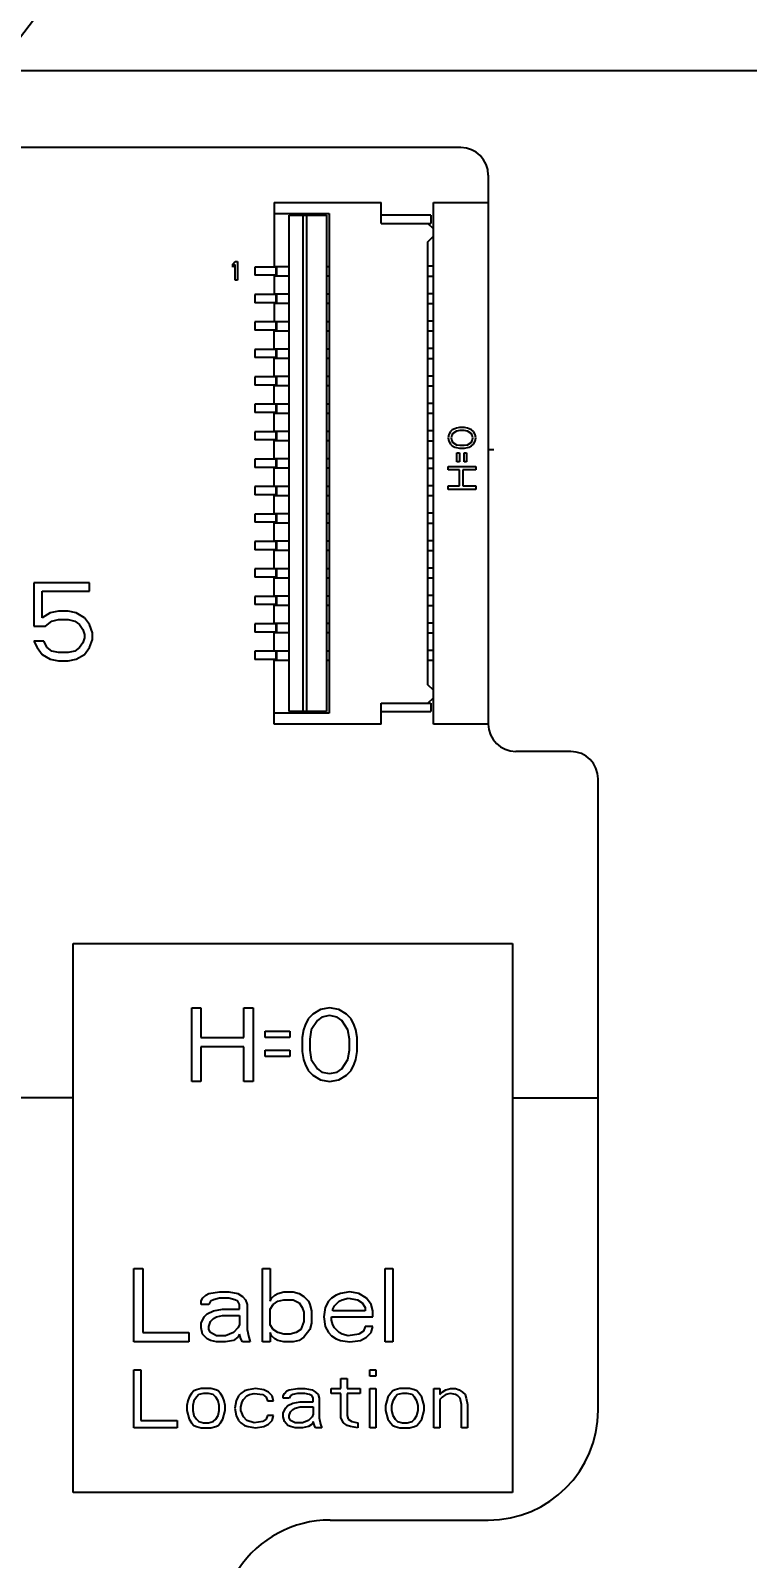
# Model space of a CAD drawing. Header units: millimetres. Extents: x 0 to 594, y 0 to 420.
# Drawn here: x 123.45 to 136.5, y 198.01 to 225.84 of the extents above; entities that cross this region are included whole.
import ezdxf

# ---------------------------------------------------------------- set-up
doc = ezdxf.new("R2010")
doc.units = ezdxf.units.MM
doc.header["$LTSCALE"] = 32.67
doc.layers.get('0').update_dxf_attribs({"linetype": 'CONTINUOUS'})
doc.layers.add('ASSEM_MEM', color=7, linetype='CONTINUOUS')
doc.styles.get("Standard").update_dxf_attribs({"font": 'txt', "width": 0.8})
doc.styles.add('TEXTSTYLE_3', font='symbol_asme.ttf')
doc.dimstyles.new('DIMSTYLE_1', dxfattribs={"dimtxt": 2.5, "dimasz": 3, "dimexe": 1.5, "dimexo": 1.2, "dimtad": 1, "dimdsep": 46, "dimtxsty": 'STANDARD', "dimblk": '_FILLED', "dimblk1": '_FILLED', "dimblk2": '_FILLED', "dimcen": 0.09, "dimazin": 2, "dimtp": 0.01, "dimtm": 0.01, "dimtfac": 1, "dimtofl": 0, "dimtmove": 0, "dimatfit": 3, "dimldrblk": '_FILLED', "dimfxl": 1, "dimtolj": 1, "dimarcsym": 0})
doc.dimstyles.new('DIMSTYLE_2', dxfattribs={"dimtxt": 2.5, "dimasz": 3, "dimexe": 1.5, "dimexo": 1.2, "dimtad": 1, "dimdsep": 46, "dimtxsty": 'STANDARD', "dimblk": '_FILLED', "dimblk1": '_FILLED', "dimblk2": '_FILLED', "dimcen": 0.09, "dimazin": 2, "dimtp": 0.01, "dimtm": 0.01, "dimtfac": 1, "dimtmove": 0, "dimatfit": 2, "dimldrblk": '_FILLED', "dimfxl": 1, "dimtolj": 1, "dimarcsym": 0})

# ---------------------------------------------------------------- blocks, each defined once
blk = doc.blocks.new('_FILLED')
at = {"color": 0, "linetype": 'BYBLOCK'}
blk.add_solid([(0, 0), (-1, 0.1667), (-1, -0.1667)], dxfattribs=at)
blk = doc.blocks.new('*D3')
at = {"color": 7, "linetype": 'CONTINUOUS'}
for p, q in [((119.285, 220.509), (130.178, 234.803)), ((120.043, 221.503), (119.285, 220.509)), ((120.043, 221.503), (120.043, 221.503)), ((119.285, 220.509), (115.497, 215.538)), ((118.528, 219.515), (119.285, 220.509)), ((118.528, 219.515), (118.528, 219.515))]:
    blk.add_line(p, q, dxfattribs=at)
at = {"color": 7, "linetype": 'CONTINUOUS', "xscale": 3, "yscale": 3, "zscale": 3}
for p, rotation in [((120.043, 221.503), 232.6881595984), ((118.528, 219.515), 52.6898213352)]:
    blk.add_blockref('_FILLED', p, dxfattribs=dict(at, rotation=rotation))
at = {"color": 7, "linetype": 'CONTINUOUS', "insert": (122.269, 229.579), "char_height": 2.5, "width": 13.42308, "attachment_point": 1, "rotation": 52.6897, "line_spacing_factor": 0.9, "style": 'TEXTSTYLE_3'}
blk.add_mtext('{\\ftxt;\\W0.0001;\\H0.0001;\\~}{\\ftxt;\\W1.1794871795;\\H2.5; }{\\ftxt;\\W0.0001;\\H0.0001;\\~}\\ftxt;{\\W0.8;2.5}', dxfattribs=at)
blk = doc.blocks.new('*D5')
at = {"color": 7, "linetype": 'CONTINUOUS'}
for p, q in [((255.285, 223.809), (255.285, 182.196)), ((120.285, 192.909), (120.285, 182.196)), ((120.285, 183.696), (187.785, 183.696)), ((255.285, 183.696), (187.785, 183.696))]:
    blk.add_line(p, q, dxfattribs=at)
at = {"color": 7, "linetype": 'CONTINUOUS', "xscale": 3, "yscale": 3, "zscale": 3, "rotation": 180}
blk.add_blockref('_FILLED', (120.285, 183.696), dxfattribs=at)
at = {"color": 7, "linetype": 'CONTINUOUS', "xscale": 3, "yscale": 3, "zscale": 3}
blk.add_blockref('_FILLED', (255.285, 183.696), dxfattribs=at)
at = {"color": 7, "linetype": 'CONTINUOUS', "insert": (186.968, 186.821), "char_height": 2.5, "width": 6, "attachment_point": 2, "line_spacing_factor": 0.9}
blk.add_mtext('135', dxfattribs=at)
blk = doc.blocks.new('*D6')
at = {"color": 7, "linetype": 'CONTINUOUS'}
for p, q in [((255.285, 223.809), (255.285, 175.774)), ((119.285, 219.309), (119.285, 175.774)), ((119.285, 177.274), (187.285, 177.274)), ((255.285, 177.274), (187.285, 177.274))]:
    blk.add_line(p, q, dxfattribs=at)
at = {"color": 7, "linetype": 'CONTINUOUS', "xscale": 3, "yscale": 3, "zscale": 3, "rotation": 180}
blk.add_blockref('_FILLED', (119.285, 177.274), dxfattribs=at)
at = {"color": 7, "linetype": 'CONTINUOUS', "xscale": 3, "yscale": 3, "zscale": 3}
blk.add_blockref('_FILLED', (255.285, 177.274), dxfattribs=at)
at = {"color": 7, "linetype": 'CONTINUOUS', "insert": (187.301, 180.399), "char_height": 2.5, "width": 6, "attachment_point": 2, "line_spacing_factor": 0.9}
blk.add_mtext('136', dxfattribs=at)
blk = doc.blocks.new('*D7')
at = {"color": 7, "linetype": 'CONTINUOUS'}
for p, q in [((114.285, 215.159), (114.285, 182.173)), ((120.285, 192.909), (120.285, 182.173)), ((114.285, 183.673), (109.285, 183.673)), ((109.285, 183.673), (117.285, 183.673)), ((125.285, 183.673), (117.285, 183.673)), ((120.285, 183.673), (125.285, 183.673))]:
    blk.add_line(p, q, dxfattribs=at)
at = {"color": 7, "linetype": 'CONTINUOUS', "xscale": 3, "yscale": 3, "zscale": 3}
blk.add_blockref('_FILLED', (114.285, 183.673), dxfattribs=at)
at = {"color": 7, "linetype": 'CONTINUOUS', "xscale": 3, "yscale": 3, "zscale": 3, "rotation": 180}
blk.add_blockref('_FILLED', (120.285, 183.673), dxfattribs=at)
at = {"color": 7, "linetype": 'CONTINUOUS', "insert": (116.338, 186.798), "char_height": 2.5, "width": 2, "attachment_point": 2, "line_spacing_factor": 0.9}
blk.add_mtext('6', dxfattribs=at)
blk = doc.blocks.new('*D8')
at = {"color": 7, "linetype": 'CONTINUOUS'}
for p, q in [((95.308, 225.109), (95.308, 230.109)), ((95.308, 230.109), (95.308, 222.809)), ((253.985, 225.109), (93.808, 225.109)), ((95.308, 209.895), (95.308, 222.809)), ((118.085, 220.509), (93.808, 220.509)), ((95.308, 220.509), (95.308, 209.895))]:
    blk.add_line(p, q, dxfattribs=at)
at = {"color": 7, "linetype": 'CONTINUOUS', "xscale": 3, "yscale": 3, "zscale": 3}
for p, rotation in [((95.308, 225.109), 270), ((95.308, 220.509), 90)]:
    blk.add_blockref('_FILLED', p, dxfattribs=dict(at, rotation=rotation))
at = {"color": 7, "linetype": 'CONTINUOUS', "insert": (92.183, 215.895), "char_height": 2.5, "width": 6, "attachment_point": 3, "rotation": 90, "line_spacing_factor": 0.9}
blk.add_mtext('4.6', dxfattribs=at)
blk = doc.blocks.new('*D9')
at = {"color": 7, "linetype": 'CONTINUOUS'}
for p, q in [((253.985, 225.109), (90.133, 225.109)), ((91.633, 225.109), (91.633, 209.609)), ((91.633, 194.109), (91.633, 209.609)), ((119.085, 194.109), (90.133, 194.109))]:
    blk.add_line(p, q, dxfattribs=at)
at = {"color": 7, "linetype": 'CONTINUOUS', "xscale": 3, "yscale": 3, "zscale": 3}
for p, rotation in [((91.633, 225.109), 90), ((91.633, 194.109), 270)]:
    blk.add_blockref('_FILLED', p, dxfattribs=dict(at, rotation=rotation))
at = {"color": 7, "linetype": 'CONTINUOUS', "insert": (88.508, 206.701), "char_height": 2.5, "width": 4, "attachment_point": 2, "rotation": 90, "line_spacing_factor": 0.9}
blk.add_mtext('31', dxfattribs=at)

msp = doc.modelspace()

# ---------------------------------------------------------------- linework, layer by layer
at = {"layer": 'ASSEM_MEM', "color": 7, "linetype": 'CONTINUOUS'}
for p, q in [((131.285, 223.709), (122.035, 223.709)), ((131.785, 223.209), (131.785, 222.709)), ((127.885, 222.709), (127.885, 221.534)), ((127.885, 222.709), (129.835, 222.709)), ((129.835, 222.329), (129.835, 222.709)), ((130.785, 222.229), (130.785, 222.709)), ((130.785, 222.709), (131.785, 222.709)), ((131.785, 222.709), (131.785, 213.209)), ((127.885, 222.509), (128.885, 222.509)), ((128.155, 213.439), (128.155, 222.479)), ((128.155, 222.479), (128.835, 222.479)), ((128.405, 222.479), (128.405, 213.439)), ((128.472, 222.479), (128.472, 213.439)), ((128.835, 222.479), (128.835, 213.439)), ((128.885, 222.509), (128.885, 213.409)), ((130.735, 222.479), (129.835, 222.479)), ((130.735, 222.479), (130.735, 222.329)), ((129.835, 222.329), (130.735, 222.329)), ((130.785, 222.229), (130.685, 222.329)), ((130.785, 213.689), (130.785, 222.229)), ((130.685, 221.994), (130.785, 222.094)), ((130.685, 213.924), (130.685, 221.994)), ((127.134, 221.587), (127.176, 221.637)), ((127.134, 221.529), (127.134, 221.587)), ((127.176, 221.58), (127.134, 221.529)), ((127.176, 221.637), (127.219, 221.637)), ((127.176, 221.297), (127.176, 221.58)), ((127.219, 221.637), (127.219, 221.297)), ((130.685, 221.554), (130.785, 221.554)), ((127.219, 221.297), (127.176, 221.297)), ((127.535, 221.534), (127.535, 221.384)), ((127.935, 221.534), (127.535, 221.534)), ((127.935, 221.384), (127.535, 221.384)), ((127.885, 221.544), (128.155, 221.544)), ((127.885, 221.384), (127.885, 221.034)), ((127.885, 221.374), (128.155, 221.374)), ((127.935, 221.384), (127.935, 221.534)), ((128.835, 221.544), (128.885, 221.544)), ((128.835, 221.374), (128.885, 221.374)), ((130.785, 221.364), (130.685, 221.364)), ((127.535, 221.034), (127.535, 220.884)), ((127.935, 221.034), (127.535, 221.034)), ((127.885, 221.044), (128.155, 221.044)), ((127.935, 220.884), (127.935, 221.034)), ((128.835, 221.044), (128.885, 221.044)), ((130.685, 221.054), (130.785, 221.054)), ((127.935, 220.884), (127.535, 220.884)), ((127.885, 220.884), (127.885, 220.534)), ((127.885, 220.874), (128.155, 220.874)), ((128.835, 220.874), (128.885, 220.874)), ((130.785, 220.864), (130.685, 220.864)), ((127.535, 220.534), (127.535, 220.384)), ((127.935, 220.534), (127.535, 220.534)), ((127.885, 220.544), (128.155, 220.544)), ((127.935, 220.384), (127.935, 220.534)), ((128.835, 220.544), (128.885, 220.544)), ((130.685, 220.554), (130.785, 220.554)), ((127.935, 220.384), (127.535, 220.384)), ((127.885, 220.034), (127.885, 220.384)), ((127.885, 220.374), (128.155, 220.374)), ((128.835, 220.374), (128.885, 220.374)), ((130.785, 220.364), (130.685, 220.364)), ((127.535, 220.034), (127.535, 219.884)), ((127.935, 220.034), (127.535, 220.034)), ((127.935, 219.884), (127.535, 219.884)), ((127.885, 220.044), (128.155, 220.044)), ((127.885, 219.534), (127.885, 219.884)), ((127.935, 219.884), (127.935, 220.034)), ((128.835, 220.044), (128.885, 220.044)), ((130.685, 220.054), (130.785, 220.054)), ((127.885, 219.874), (128.155, 219.874)), ((128.835, 219.874), (128.885, 219.874)), ((130.785, 219.864), (130.685, 219.864)), ((127.535, 219.534), (127.535, 219.384)), ((127.935, 219.534), (127.535, 219.534)), ((127.935, 219.384), (127.535, 219.384)), ((127.885, 219.544), (128.155, 219.544)), ((127.885, 219.034), (127.885, 219.384)), ((127.885, 219.374), (128.155, 219.374)), ((127.935, 219.384), (127.935, 219.534)), ((128.835, 219.544), (128.885, 219.544)), ((128.835, 219.374), (128.885, 219.374)), ((130.685, 219.554), (130.785, 219.554)), ((130.785, 219.364), (130.685, 219.364)), ((127.885, 219.044), (128.155, 219.044)), ((128.835, 219.044), (128.885, 219.044)), ((130.685, 219.054), (130.785, 219.054)), ((127.535, 219.034), (127.535, 218.884)), ((127.935, 219.034), (127.535, 219.034)), ((127.935, 218.884), (127.535, 218.884)), ((127.885, 218.534), (127.885, 218.884)), ((127.885, 218.874), (128.155, 218.874)), ((127.935, 218.884), (127.935, 219.034)), ((128.835, 218.874), (128.885, 218.874)), ((130.785, 218.864), (130.685, 218.864)), ((127.535, 218.534), (127.535, 218.384)), ((127.935, 218.534), (127.535, 218.534)), ((127.885, 218.544), (128.155, 218.544)), ((127.935, 218.384), (127.935, 218.534)), ((128.835, 218.544), (128.885, 218.544)), ((130.685, 218.554), (130.785, 218.554)), ((127.935, 218.384), (127.535, 218.384)), ((127.885, 218.034), (127.885, 218.384)), ((127.885, 218.374), (128.155, 218.374)), ((128.835, 218.374), (128.885, 218.374)), ((130.785, 218.364), (130.685, 218.364)), ((131.785, 218.209), (131.885, 218.209)), ((127.535, 218.034), (127.535, 217.884)), ((127.935, 218.034), (127.535, 218.034)), ((127.885, 218.044), (128.155, 218.044)), ((127.935, 217.884), (127.935, 218.034)), ((128.835, 218.044), (128.885, 218.044)), ((130.685, 218.054), (130.785, 218.054)), ((127.935, 217.884), (127.535, 217.884)), ((127.885, 217.534), (127.885, 217.884)), ((127.885, 217.874), (128.155, 217.874)), ((128.835, 217.874), (128.885, 217.874)), ((130.785, 217.864), (130.685, 217.864)), ((127.535, 217.534), (127.535, 217.384)), ((127.935, 217.534), (127.535, 217.534)), ((127.935, 217.384), (127.535, 217.384)), ((127.885, 217.544), (128.155, 217.544)), ((127.885, 217.034), (127.885, 217.384)), ((127.885, 217.374), (128.155, 217.374)), ((127.935, 217.384), (127.935, 217.534)), ((128.835, 217.544), (128.885, 217.544)), ((128.835, 217.374), (128.885, 217.374)), ((130.685, 217.554), (130.785, 217.554)), ((130.785, 217.364), (130.685, 217.364)), ((127.535, 217.034), (127.535, 216.884)), ((127.935, 217.034), (127.535, 217.034)), ((127.935, 216.884), (127.535, 216.884)), ((127.885, 217.044), (128.155, 217.044)), ((127.885, 216.534), (127.885, 216.884)), ((127.885, 216.874), (128.155, 216.874)), ((127.935, 216.884), (127.935, 217.034)), ((128.835, 217.044), (128.885, 217.044)), ((128.835, 216.874), (128.885, 216.874)), ((130.685, 217.054), (130.785, 217.054)), ((130.785, 216.864), (130.685, 216.864)), ((127.885, 216.544), (128.155, 216.544)), ((128.835, 216.544), (128.885, 216.544)), ((130.685, 216.554), (130.785, 216.554)), ((127.535, 216.534), (127.535, 216.384)), ((127.935, 216.534), (127.535, 216.534)), ((127.935, 216.384), (127.535, 216.384)), ((127.885, 216.034), (127.885, 216.384)), ((127.885, 216.374), (128.155, 216.374)), ((127.935, 216.384), (127.935, 216.534)), ((128.835, 216.374), (128.885, 216.374)), ((130.785, 216.364), (130.685, 216.364)), ((127.535, 216.034), (127.535, 215.884)), ((127.935, 216.034), (127.535, 216.034)), ((127.885, 216.044), (128.155, 216.044)), ((127.935, 215.884), (127.935, 216.034)), ((128.835, 216.044), (128.885, 216.044)), ((130.685, 216.054), (130.785, 216.054)), ((127.935, 215.884), (127.535, 215.884)), ((127.885, 215.534), (127.885, 215.884)), ((127.885, 215.874), (128.155, 215.874)), ((128.835, 215.874), (128.885, 215.874)), ((130.785, 215.864), (130.685, 215.864)), ((127.535, 215.534), (127.535, 215.384)), ((127.935, 215.534), (127.535, 215.534)), ((127.885, 215.544), (128.155, 215.544)), ((127.935, 215.384), (127.935, 215.534)), ((128.835, 215.544), (128.885, 215.544)), ((130.685, 215.554), (130.785, 215.554)), ((127.935, 215.384), (127.535, 215.384)), ((127.885, 215.034), (127.885, 215.384)), ((127.885, 215.374), (128.155, 215.374)), ((128.835, 215.374), (128.885, 215.374)), ((130.785, 215.364), (130.685, 215.364)), ((127.535, 215.034), (127.535, 214.884)), ((127.935, 215.034), (127.535, 215.034)), ((127.935, 214.884), (127.535, 214.884)), ((127.885, 215.044), (128.155, 215.044)), ((127.885, 214.534), (127.885, 214.884)), ((127.885, 214.874), (128.155, 214.874)), ((127.935, 214.884), (127.935, 215.034)), ((128.835, 215.044), (128.885, 215.044)), ((128.835, 214.874), (128.885, 214.874)), ((130.685, 215.054), (130.785, 215.054)), ((130.785, 214.864), (130.685, 214.864)), ((127.535, 214.534), (127.535, 214.384)), ((127.935, 214.534), (127.535, 214.534)), ((127.935, 214.384), (127.535, 214.384)), ((127.885, 214.544), (128.155, 214.544)), ((127.885, 213.209), (127.885, 214.384)), ((127.885, 214.374), (128.155, 214.374)), ((127.935, 214.384), (127.935, 214.534)), ((128.835, 214.544), (128.885, 214.544)), ((128.835, 214.374), (128.885, 214.374)), ((130.685, 214.554), (130.785, 214.554)), ((130.785, 214.364), (130.685, 214.364)), ((130.785, 213.824), (130.685, 213.924)), ((129.835, 213.209), (129.835, 213.589)), ((129.835, 213.589), (130.735, 213.589)), ((130.685, 213.589), (130.785, 213.689)), ((130.735, 213.589), (130.735, 213.439)), ((130.785, 213.209), (130.785, 213.689)), ((128.885, 213.409), (127.885, 213.409)), ((129.835, 213.209), (127.885, 213.209)), ((128.835, 213.439), (128.155, 213.439)), ((129.835, 213.439), (130.735, 213.439)), ((131.785, 213.209), (130.785, 213.209)), ((133.285, 212.709), (132.285, 212.709)), ((133.785, 200.709), (133.785, 212.209)), ((124.225, 199.209), (124.225, 209.209)), ((124.225, 209.209), (132.225, 209.209)), ((132.225, 209.209), (132.225, 199.209)), ((126.382, 206.699), (126.382, 208.039)), ((126.382, 208.039), (126.55, 208.039)), ((126.55, 208.039), (126.55, 207.497)), ((127.331, 207.497), (127.331, 208.039)), ((127.331, 208.039), (127.499, 208.039)), ((127.499, 208.039), (127.499, 206.699)), ((128.587, 207.925), (128.504, 207.84)), ((128.727, 208.011), (128.587, 207.925)), ((128.894, 208.039), (128.727, 208.011)), ((129.062, 208.011), (128.894, 208.039)), ((129.201, 207.925), (129.062, 208.011)), ((129.285, 207.84), (129.201, 207.925)), ((128.42, 207.64), (128.392, 207.497)), ((128.448, 207.726), (128.42, 207.64)), ((128.504, 207.84), (128.448, 207.726)), ((128.559, 207.64), (128.531, 207.469)), ((128.671, 207.811), (128.559, 207.64)), ((128.755, 207.868), (128.671, 207.811)), ((128.894, 207.897), (128.755, 207.868)), ((129.034, 207.868), (128.894, 207.897)), ((129.118, 207.811), (129.034, 207.868)), ((129.229, 207.64), (129.118, 207.811)), ((129.257, 207.469), (129.229, 207.64)), ((129.341, 207.726), (129.285, 207.84)), ((129.369, 207.64), (129.341, 207.726)), ((129.397, 207.497), (129.369, 207.64)), ((126.55, 207.497), (127.331, 207.497)), ((127.722, 207.497), (127.722, 207.611)), ((127.722, 207.611), (128.169, 207.611)), ((128.169, 207.497), (127.722, 207.497)), ((128.169, 207.611), (128.169, 207.497)), ((128.392, 207.497), (128.392, 207.241)), ((128.531, 207.469), (128.531, 207.269)), ((129.257, 207.269), (129.257, 207.469)), ((129.397, 207.241), (129.397, 207.497)), ((126.55, 207.326), (126.55, 206.699)), ((127.331, 207.326), (126.55, 207.326)), ((127.331, 206.699), (127.331, 207.326)), ((127.722, 207.155), (127.722, 207.269)), ((127.722, 207.269), (128.169, 207.269)), ((128.169, 207.155), (127.722, 207.155)), ((128.169, 207.269), (128.169, 207.155)), ((128.392, 207.241), (128.42, 207.098)), ((128.42, 207.098), (128.448, 207.013)), ((128.531, 207.269), (128.559, 207.098)), ((128.559, 207.098), (128.671, 206.927)), ((129.118, 206.927), (129.229, 207.098)), ((129.229, 207.098), (129.257, 207.269)), ((129.341, 207.013), (129.369, 207.098)), ((129.369, 207.098), (129.397, 207.241)), ((128.448, 207.013), (128.504, 206.899)), ((128.504, 206.899), (128.587, 206.813)), ((128.587, 206.813), (128.727, 206.728)), ((128.671, 206.927), (128.755, 206.87)), ((128.755, 206.87), (128.894, 206.842)), ((128.894, 206.842), (129.034, 206.87)), ((129.034, 206.87), (129.118, 206.927)), ((129.062, 206.728), (129.201, 206.813)), ((129.201, 206.813), (129.285, 206.899)), ((129.285, 206.899), (129.341, 207.013)), ((126.55, 206.699), (126.382, 206.699)), ((127.499, 206.699), (127.331, 206.699)), ((128.727, 206.728), (128.894, 206.699)), ((128.894, 206.699), (129.062, 206.728)), ((124.225, 206.398), (122.725, 206.398)), ((132.225, 206.398), (133.785, 206.398)), ((125.326, 201.952), (125.326, 203.292)), ((125.326, 203.292), (125.494, 203.292)), ((125.494, 203.292), (125.494, 202.123)), ((127.671, 201.952), (127.671, 203.292)), ((127.671, 203.292), (127.81, 203.292)), ((127.81, 203.292), (127.81, 202.693)), ((129.904, 201.952), (129.904, 203.292)), ((129.904, 203.292), (130.043, 203.292)), ((130.043, 203.292), (130.043, 201.952)), ((126.554, 202.693), (126.582, 202.75)), ((126.554, 202.636), (126.554, 202.693)), ((126.694, 202.636), (126.554, 202.636)), ((126.582, 202.75), (126.638, 202.807)), ((126.638, 202.807), (126.694, 202.836)), ((126.694, 202.836), (126.889, 202.864)), ((126.722, 202.693), (126.694, 202.636)), ((126.778, 202.722), (126.722, 202.693)), ((126.889, 202.75), (126.778, 202.722)), ((126.889, 202.864), (127.057, 202.864)), ((127.057, 202.75), (126.889, 202.75)), ((127.057, 202.864), (127.224, 202.836)), ((127.168, 202.722), (127.057, 202.75)), ((127.224, 202.693), (127.168, 202.722)), ((127.224, 202.836), (127.308, 202.779)), ((127.252, 202.636), (127.224, 202.693)), ((127.252, 202.551), (127.252, 202.636)), ((127.308, 202.779), (127.364, 202.722)), ((127.364, 202.722), (127.392, 202.636)), ((127.392, 202.636), (127.392, 202.18)), ((127.81, 202.693), (127.838, 202.75)), ((127.81, 202.551), (127.866, 202.636)), ((127.838, 202.75), (127.894, 202.807)), ((127.866, 202.636), (127.95, 202.693)), ((127.894, 202.807), (127.95, 202.836)), ((127.95, 202.836), (128.062, 202.864)), ((127.95, 202.693), (128.062, 202.722)), ((128.062, 202.864), (128.229, 202.864)), ((128.062, 202.722), (128.229, 202.722)), ((128.229, 202.864), (128.341, 202.836)), ((128.229, 202.722), (128.341, 202.665)), ((128.341, 202.836), (128.424, 202.779)), ((128.341, 202.665), (128.397, 202.579)), ((128.424, 202.779), (128.508, 202.693)), ((128.508, 202.693), (128.536, 202.636)), ((128.536, 202.636), (128.564, 202.522)), ((128.871, 202.693), (128.815, 202.579)), ((128.927, 202.75), (128.871, 202.693)), ((129.011, 202.807), (128.927, 202.75)), ((128.983, 202.608), (129.066, 202.693)), ((129.094, 202.836), (129.011, 202.807)), ((129.066, 202.693), (129.122, 202.722)), ((129.262, 202.864), (129.094, 202.836)), ((129.122, 202.722), (129.234, 202.75)), ((129.234, 202.75), (129.401, 202.722)), ((129.429, 202.836), (129.262, 202.864)), ((129.401, 202.722), (129.485, 202.665)), ((129.569, 202.75), (129.429, 202.836)), ((129.485, 202.665), (129.541, 202.579)), ((129.652, 202.636), (129.569, 202.75)), ((129.68, 202.522), (129.652, 202.636)), ((126.554, 202.294), (126.61, 202.408)), ((126.61, 202.408), (126.666, 202.465)), ((126.666, 202.465), (126.778, 202.522)), ((126.722, 202.323), (126.778, 202.38)), ((126.778, 202.522), (126.945, 202.551)), ((126.778, 202.38), (126.834, 202.408)), ((126.834, 202.408), (126.945, 202.437)), ((126.945, 202.551), (127.252, 202.551)), ((126.945, 202.437), (127.252, 202.437)), ((127.252, 202.437), (127.252, 202.266)), ((127.81, 202.266), (127.81, 202.551)), ((128.397, 202.579), (128.424, 202.494)), ((128.424, 202.494), (128.424, 202.323)), ((128.564, 202.522), (128.564, 202.294)), ((128.815, 202.579), (128.787, 202.408)), ((128.787, 202.408), (128.815, 202.237)), ((128.927, 202.351), (128.927, 202.408)), ((128.927, 202.408), (129.68, 202.408)), ((128.955, 202.266), (128.927, 202.351)), ((128.955, 202.551), (128.983, 202.608)), ((128.955, 202.522), (128.955, 202.551)), ((129.541, 202.522), (128.955, 202.522)), ((129.541, 202.579), (129.541, 202.522)), ((129.68, 202.408), (129.68, 202.522)), ((125.494, 202.123), (126.331, 202.123)), ((126.331, 202.123), (126.331, 201.952)), ((126.554, 202.209), (126.554, 202.294)), ((126.582, 202.095), (126.554, 202.209)), ((126.666, 202.009), (126.582, 202.095)), ((126.694, 202.237), (126.722, 202.323)), ((126.694, 202.18), (126.694, 202.237)), ((126.722, 202.123), (126.694, 202.18)), ((126.834, 202.066), (126.722, 202.123)), ((127.001, 202.066), (126.834, 202.066)), ((127.141, 202.123), (127.001, 202.066)), ((127.224, 202.209), (127.141, 202.123)), ((127.252, 202.266), (127.224, 202.209)), ((127.252, 202.095), (127.224, 202.038)), ((127.28, 202.009), (127.252, 202.095)), ((127.392, 202.18), (127.42, 202.038)), ((127.866, 202.18), (127.81, 202.266)), ((127.81, 202.123), (127.81, 201.952)), ((127.838, 202.066), (127.81, 202.123)), ((127.894, 202.009), (127.838, 202.066)), ((127.95, 202.123), (127.866, 202.18)), ((128.062, 202.095), (127.95, 202.123)), ((128.173, 202.095), (128.062, 202.095)), ((128.285, 202.123), (128.173, 202.095)), ((128.369, 202.18), (128.285, 202.123)), ((128.424, 202.323), (128.369, 202.18)), ((128.536, 202.18), (128.424, 202.038)), ((128.564, 202.294), (128.536, 202.18)), ((128.815, 202.237), (128.871, 202.123)), ((128.871, 202.123), (128.927, 202.066)), ((128.927, 202.066), (129.011, 202.009)), ((128.983, 202.209), (128.955, 202.266)), ((129.066, 202.123), (128.983, 202.209)), ((129.122, 202.095), (129.066, 202.123)), ((129.234, 202.066), (129.122, 202.095)), ((129.429, 202.095), (129.234, 202.066)), ((129.513, 202.152), (129.429, 202.095)), ((129.541, 202.237), (129.513, 202.152)), ((129.68, 202.237), (129.541, 202.237)), ((129.569, 202.038), (129.652, 202.123)), ((129.652, 202.123), (129.68, 202.237)), ((126.331, 201.952), (125.326, 201.952)), ((126.722, 201.981), (126.666, 202.009)), ((126.834, 201.952), (126.722, 201.981)), ((127.001, 201.952), (126.834, 201.952)), ((127.141, 201.981), (127.001, 201.952)), ((127.224, 202.038), (127.141, 201.981)), ((127.308, 201.952), (127.28, 202.009)), ((127.448, 201.952), (127.308, 201.952)), ((127.42, 202.038), (127.448, 201.952)), ((127.81, 201.952), (127.671, 201.952)), ((127.95, 201.981), (127.894, 202.009)), ((128.062, 201.952), (127.95, 201.981)), ((128.229, 201.952), (128.062, 201.952)), ((128.341, 201.981), (128.229, 201.952)), ((128.424, 202.038), (128.341, 201.981)), ((129.011, 202.009), (129.094, 201.981)), ((129.094, 201.981), (129.262, 201.952)), ((129.262, 201.952), (129.457, 201.981)), ((129.457, 201.981), (129.569, 202.038)), ((130.043, 201.952), (129.904, 201.952)), ((125.326, 200.389), (125.326, 201.442)), ((125.326, 201.442), (125.458, 201.442)), ((125.458, 201.442), (125.458, 200.523)), ((129.101, 201.106), (129.101, 201.285)), ((129.101, 201.285), (129.211, 201.285)), ((129.211, 201.285), (129.211, 201.106)), ((129.628, 201.33), (129.628, 201.442)), ((129.628, 201.442), (129.737, 201.442)), ((129.737, 201.33), (129.628, 201.33)), ((129.737, 201.442), (129.737, 201.33)), ((126.336, 200.949), (126.314, 200.882)), ((126.38, 201.016), (126.336, 200.949)), ((126.424, 201.061), (126.38, 201.016)), ((126.468, 201.083), (126.424, 201.061)), ((126.468, 200.949), (126.424, 200.882)), ((126.555, 201.106), (126.468, 201.083)), ((126.511, 200.994), (126.468, 200.949)), ((126.599, 201.016), (126.511, 200.994)), ((126.731, 201.106), (126.555, 201.106)), ((126.687, 201.016), (126.599, 201.016)), ((126.775, 200.994), (126.687, 201.016)), ((126.819, 201.083), (126.731, 201.106)), ((126.819, 200.949), (126.775, 200.994)), ((126.863, 201.061), (126.819, 201.083)), ((126.863, 200.882), (126.819, 200.949)), ((126.907, 201.016), (126.863, 201.061)), ((126.95, 200.949), (126.907, 201.016)), ((126.972, 200.882), (126.95, 200.949)), ((127.236, 200.971), (127.192, 200.882)), ((127.28, 201.016), (127.236, 200.971)), ((127.345, 201.061), (127.28, 201.016)), ((127.323, 200.904), (127.389, 200.971)), ((127.411, 201.083), (127.345, 201.061)), ((127.389, 200.971), (127.433, 200.994)), ((127.543, 201.106), (127.411, 201.083)), ((127.433, 200.994), (127.521, 201.016)), ((127.521, 201.016), (127.675, 200.994)), ((127.697, 201.083), (127.543, 201.106)), ((127.675, 200.994), (127.74, 200.949)), ((127.784, 201.039), (127.697, 201.083)), ((127.74, 200.949), (127.762, 200.882)), ((127.85, 200.971), (127.784, 201.039)), ((127.872, 200.882), (127.85, 200.971)), ((128.048, 200.971), (128.07, 201.016)), ((128.048, 200.926), (128.048, 200.971)), ((128.07, 201.016), (128.113, 201.061)), ((128.113, 201.061), (128.157, 201.083)), ((128.157, 201.083), (128.311, 201.106)), ((128.179, 200.971), (128.157, 200.926)), ((128.223, 200.994), (128.179, 200.971)), ((128.311, 201.016), (128.223, 200.994)), ((128.311, 201.106), (128.443, 201.106)), ((128.443, 201.016), (128.311, 201.016)), ((128.443, 201.106), (128.574, 201.083)), ((128.53, 200.994), (128.443, 201.016)), ((128.574, 200.971), (128.53, 200.994)), ((128.574, 201.083), (128.64, 201.039)), ((128.596, 200.926), (128.574, 200.971)), ((128.64, 201.039), (128.684, 200.994)), ((128.684, 200.994), (128.706, 200.926)), ((128.925, 201.016), (128.925, 201.106)), ((128.925, 201.106), (129.101, 201.106)), ((129.101, 201.016), (128.925, 201.016)), ((129.101, 200.568), (129.101, 201.016)), ((129.211, 201.106), (129.452, 201.106)), ((129.211, 201.016), (129.211, 200.613)), ((129.452, 201.016), (129.211, 201.016)), ((129.452, 201.106), (129.452, 201.016)), ((129.628, 200.389), (129.628, 201.106)), ((129.628, 201.106), (129.737, 201.106)), ((129.737, 201.106), (129.737, 200.389)), ((129.957, 200.949), (129.935, 200.882)), ((130.001, 201.016), (129.957, 200.949)), ((130.045, 201.061), (130.001, 201.016)), ((130.089, 201.083), (130.045, 201.061)), ((130.089, 200.949), (130.045, 200.882)), ((130.176, 201.106), (130.089, 201.083)), ((130.132, 200.994), (130.089, 200.949)), ((130.22, 201.016), (130.132, 200.994)), ((130.352, 201.106), (130.176, 201.106)), ((130.308, 201.016), (130.22, 201.016)), ((130.396, 200.994), (130.308, 201.016)), ((130.44, 201.083), (130.352, 201.106)), ((130.44, 200.949), (130.396, 200.994)), ((130.484, 201.061), (130.44, 201.083)), ((130.484, 200.882), (130.44, 200.949)), ((130.527, 201.016), (130.484, 201.061)), ((130.571, 200.949), (130.527, 201.016)), ((130.593, 200.882), (130.571, 200.949)), ((130.791, 200.389), (130.791, 201.106)), ((130.791, 201.106), (130.901, 201.106)), ((130.901, 201.106), (130.901, 200.994)), ((130.901, 200.994), (130.944, 201.039)), ((130.944, 200.949), (130.901, 200.904)), ((130.944, 201.039), (131.01, 201.083)), ((131.01, 200.994), (130.944, 200.949)), ((131.01, 201.083), (131.098, 201.106)), ((131.098, 201.016), (131.01, 200.994)), ((131.098, 201.106), (131.186, 201.106)), ((131.186, 200.994), (131.098, 201.016)), ((131.186, 201.106), (131.252, 201.083)), ((131.23, 200.971), (131.186, 200.994)), ((131.274, 200.926), (131.23, 200.971)), ((131.252, 201.083), (131.317, 201.039)), ((131.317, 201.039), (131.361, 200.994)), ((131.361, 200.994), (131.383, 200.926)), ((126.314, 200.882), (126.292, 200.792)), ((126.292, 200.792), (126.292, 200.702)), ((126.292, 200.702), (126.336, 200.545)), ((126.424, 200.882), (126.402, 200.792)), ((126.402, 200.792), (126.402, 200.702)), ((126.402, 200.702), (126.424, 200.613)), ((126.885, 200.792), (126.863, 200.882)), ((126.863, 200.613), (126.885, 200.702)), ((126.885, 200.702), (126.885, 200.792)), ((126.95, 200.545), (126.994, 200.702)), ((126.994, 200.792), (126.972, 200.882)), ((126.994, 200.702), (126.994, 200.792)), ((127.192, 200.882), (127.17, 200.747)), ((127.17, 200.747), (127.192, 200.613)), ((127.28, 200.77), (127.302, 200.859)), ((127.28, 200.702), (127.28, 200.77)), ((127.323, 200.59), (127.28, 200.702)), ((127.302, 200.859), (127.323, 200.904)), ((127.762, 200.882), (127.872, 200.882)), ((128.157, 200.926), (128.048, 200.926)), ((128.048, 200.658), (128.092, 200.747)), ((128.092, 200.747), (128.135, 200.792)), ((128.135, 200.792), (128.223, 200.837)), ((128.157, 200.613), (128.179, 200.68)), ((128.179, 200.68), (128.223, 200.725)), ((128.223, 200.837), (128.355, 200.859)), ((128.223, 200.725), (128.267, 200.747)), ((128.267, 200.747), (128.355, 200.77)), ((128.355, 200.859), (128.596, 200.859)), ((128.355, 200.77), (128.596, 200.77)), ((128.596, 200.859), (128.596, 200.926)), ((128.596, 200.77), (128.596, 200.635)), ((128.706, 200.926), (128.706, 200.568)), ((129.935, 200.882), (129.913, 200.792)), ((129.913, 200.792), (129.913, 200.702)), ((129.913, 200.702), (129.957, 200.545)), ((130.045, 200.882), (130.023, 200.792)), ((130.023, 200.792), (130.023, 200.702)), ((130.023, 200.702), (130.045, 200.613)), ((130.506, 200.792), (130.484, 200.882)), ((130.484, 200.613), (130.506, 200.702)), ((130.506, 200.702), (130.506, 200.792)), ((130.571, 200.545), (130.615, 200.702)), ((130.615, 200.792), (130.593, 200.882)), ((130.615, 200.702), (130.615, 200.792)), ((130.901, 200.904), (130.901, 200.389)), ((131.296, 200.814), (131.274, 200.926)), ((131.296, 200.389), (131.296, 200.814)), ((131.383, 200.926), (131.405, 200.814)), ((131.405, 200.814), (131.405, 200.389)), ((125.458, 200.523), (126.116, 200.523)), ((126.116, 200.523), (126.116, 200.389)), ((126.336, 200.545), (126.38, 200.478)), ((126.38, 200.478), (126.424, 200.433)), ((126.424, 200.613), (126.468, 200.545)), ((126.424, 200.433), (126.468, 200.411)), ((126.468, 200.545), (126.511, 200.501)), ((126.468, 200.411), (126.555, 200.389)), ((126.511, 200.501), (126.599, 200.478)), ((126.599, 200.478), (126.687, 200.478)), ((126.687, 200.478), (126.775, 200.501)), ((126.731, 200.389), (126.819, 200.411)), ((126.775, 200.501), (126.819, 200.545)), ((126.819, 200.545), (126.863, 200.613)), ((126.819, 200.411), (126.863, 200.433)), ((126.863, 200.433), (126.907, 200.478)), ((126.907, 200.478), (126.95, 200.545)), ((127.192, 200.613), (127.236, 200.523)), ((127.236, 200.523), (127.28, 200.478)), ((127.28, 200.478), (127.345, 200.433)), ((127.389, 200.523), (127.323, 200.59)), ((127.345, 200.433), (127.411, 200.411)), ((127.521, 200.478), (127.389, 200.523)), ((127.411, 200.411), (127.543, 200.389)), ((127.675, 200.501), (127.521, 200.478)), ((127.543, 200.389), (127.697, 200.411)), ((127.74, 200.545), (127.675, 200.501)), ((127.697, 200.411), (127.784, 200.456)), ((127.762, 200.613), (127.74, 200.545)), ((127.872, 200.613), (127.762, 200.613)), ((127.784, 200.456), (127.85, 200.523)), ((127.85, 200.523), (127.872, 200.613)), ((128.048, 200.59), (128.048, 200.658)), ((128.07, 200.501), (128.048, 200.59)), ((128.135, 200.433), (128.07, 200.501)), ((128.179, 200.411), (128.135, 200.433)), ((128.157, 200.568), (128.157, 200.613)), ((128.179, 200.523), (128.157, 200.568)), ((128.267, 200.478), (128.179, 200.523)), ((128.267, 200.389), (128.179, 200.411)), ((128.399, 200.478), (128.267, 200.478)), ((128.508, 200.523), (128.399, 200.478)), ((128.508, 200.411), (128.399, 200.389)), ((128.574, 200.59), (128.508, 200.523)), ((128.574, 200.456), (128.508, 200.411)), ((128.596, 200.635), (128.574, 200.59)), ((128.596, 200.501), (128.574, 200.456)), ((128.618, 200.433), (128.596, 200.501)), ((128.64, 200.389), (128.618, 200.433)), ((128.706, 200.568), (128.728, 200.456)), ((128.728, 200.456), (128.75, 200.389)), ((129.145, 200.478), (129.101, 200.568)), ((129.211, 200.433), (129.145, 200.478)), ((129.211, 200.613), (129.233, 200.545)), ((129.277, 200.411), (129.211, 200.433)), ((129.233, 200.545), (129.299, 200.501)), ((129.408, 200.389), (129.277, 200.411)), ((129.299, 200.501), (129.408, 200.478)), ((129.408, 200.478), (129.408, 200.389)), ((129.957, 200.545), (130.001, 200.478)), ((130.001, 200.478), (130.045, 200.433)), ((130.045, 200.613), (130.089, 200.545)), ((130.045, 200.433), (130.089, 200.411)), ((130.089, 200.545), (130.132, 200.501)), ((130.089, 200.411), (130.176, 200.389)), ((130.132, 200.501), (130.22, 200.478)), ((130.22, 200.478), (130.308, 200.478)), ((130.308, 200.478), (130.396, 200.501)), ((130.352, 200.389), (130.44, 200.411)), ((130.396, 200.501), (130.44, 200.545)), ((130.44, 200.545), (130.484, 200.613)), ((130.44, 200.411), (130.484, 200.433)), ((130.484, 200.433), (130.527, 200.478)), ((130.527, 200.478), (130.571, 200.545)), ((126.116, 200.389), (125.326, 200.389)), ((126.555, 200.389), (126.731, 200.389)), ((128.399, 200.389), (128.267, 200.389)), ((128.75, 200.389), (128.64, 200.389)), ((129.737, 200.389), (129.628, 200.389)), ((130.176, 200.389), (130.352, 200.389)), ((130.901, 200.389), (130.791, 200.389)), ((131.405, 200.389), (131.296, 200.389)), ((132.225, 199.209), (124.225, 199.209)), ((128.902, 198.709), (131.785, 198.709))]:
    msp.add_line(p, q, dxfattribs=at)
at = {"layer": 'ASSEM_MEM', "color": 9, "linetype": 'CONTINUOUS'}
for p, q in [((127.912, 221.534), (127.912, 221.384)), ((127.929, 221.384), (127.929, 221.534)), ((127.912, 221.034), (127.912, 220.884)), ((127.929, 220.884), (127.929, 221.034)), ((127.912, 220.534), (127.912, 220.384)), ((127.929, 220.384), (127.929, 220.534)), ((127.912, 220.034), (127.912, 219.884)), ((127.929, 219.884), (127.929, 220.034)), ((127.912, 219.534), (127.912, 219.384)), ((127.929, 219.384), (127.929, 219.534)), ((127.912, 219.034), (127.912, 218.884)), ((127.929, 218.884), (127.929, 219.034)), ((127.912, 218.534), (127.912, 218.384)), ((127.929, 218.384), (127.929, 218.534)), ((127.912, 218.034), (127.912, 217.884)), ((127.929, 217.884), (127.929, 218.034)), ((127.912, 217.534), (127.912, 217.384)), ((127.929, 217.384), (127.929, 217.534)), ((127.912, 217.034), (127.912, 216.884)), ((127.929, 216.884), (127.929, 217.034)), ((127.912, 216.534), (127.912, 216.384)), ((127.929, 216.384), (127.929, 216.534)), ((127.912, 216.034), (127.912, 215.884)), ((127.929, 215.884), (127.929, 216.034)), ((127.912, 215.534), (127.912, 215.384)), ((127.929, 215.384), (127.929, 215.534)), ((127.912, 215.034), (127.912, 214.884)), ((127.929, 214.884), (127.929, 215.034)), ((127.912, 214.534), (127.912, 214.384)), ((127.929, 214.384), (127.929, 214.534))]:
    msp.add_line(p, q, dxfattribs=at)
at = {"layer": 'ASSEM_MEM', "color": 40, "linetype": 'CONTINUOUS'}
for p, q in [((131.065, 218.484), (131.055, 218.421)), ((131.097, 218.536), (131.065, 218.484)), ((131.129, 218.567), (131.097, 218.536)), ((131.14, 218.504), (131.119, 218.473)), ((131.172, 218.588), (131.129, 218.567)), ((131.204, 218.546), (131.14, 218.504)), ((131.204, 218.598), (131.172, 218.588)), ((131.257, 218.609), (131.204, 218.598)), ((131.268, 218.557), (131.204, 218.546)), ((131.353, 218.609), (131.257, 218.609)), ((131.342, 218.557), (131.268, 218.557)), ((131.406, 218.546), (131.342, 218.557)), ((131.406, 218.598), (131.353, 218.609)), ((131.438, 218.588), (131.406, 218.598)), ((131.47, 218.504), (131.406, 218.546)), ((131.48, 218.567), (131.438, 218.588)), ((131.491, 218.473), (131.47, 218.504)), ((131.512, 218.536), (131.48, 218.567)), ((131.544, 218.484), (131.512, 218.536)), ((131.555, 218.421), (131.544, 218.484)), ((131.055, 218.421), (131.065, 218.359)), ((131.065, 218.359), (131.097, 218.307)), ((131.097, 218.307), (131.129, 218.275)), ((131.119, 218.473), (131.108, 218.421)), ((131.108, 218.421), (131.119, 218.369)), ((131.119, 218.369), (131.14, 218.338)), ((131.129, 218.275), (131.172, 218.254)), ((131.14, 218.338), (131.204, 218.296)), ((131.172, 218.254), (131.204, 218.244)), ((131.204, 218.296), (131.268, 218.286)), ((131.204, 218.244), (131.257, 218.234)), ((131.257, 218.234), (131.353, 218.234)), ((131.268, 218.286), (131.342, 218.286)), ((131.342, 218.286), (131.406, 218.296)), ((131.353, 218.234), (131.406, 218.244)), ((131.406, 218.296), (131.47, 218.338)), ((131.406, 218.244), (131.438, 218.254)), ((131.438, 218.254), (131.48, 218.275)), ((131.47, 218.338), (131.491, 218.369)), ((131.48, 218.275), (131.512, 218.307)), ((131.502, 218.421), (131.491, 218.473)), ((131.491, 218.369), (131.502, 218.421)), ((131.512, 218.307), (131.544, 218.359)), ((131.544, 218.359), (131.555, 218.421)), ((131.214, 217.984), (131.214, 218.15)), ((131.214, 218.15), (131.257, 218.15)), ((131.257, 217.984), (131.214, 217.984)), ((131.257, 218.15), (131.257, 217.984)), ((131.342, 217.984), (131.342, 218.15)), ((131.342, 218.15), (131.385, 218.15)), ((131.385, 217.984), (131.342, 217.984)), ((131.385, 218.15), (131.385, 217.984)), ((131.055, 217.838), (131.055, 217.9)), ((131.055, 217.9), (131.555, 217.9)), ((131.257, 217.838), (131.055, 217.838)), ((131.257, 217.546), (131.257, 217.838)), ((131.321, 217.838), (131.321, 217.546)), ((131.555, 217.838), (131.321, 217.838)), ((131.555, 217.9), (131.555, 217.838)), ((131.055, 217.484), (131.055, 217.546)), ((131.055, 217.546), (131.257, 217.546)), ((131.555, 217.484), (131.055, 217.484)), ((131.321, 217.546), (131.555, 217.546)), ((131.555, 217.546), (131.555, 217.484)), ((123.51, 215.781), (123.51, 214.993)), ((124.518, 215.781), (123.51, 215.781)), ((124.518, 215.629), (124.518, 215.781)), ((123.658, 215.145), (123.658, 215.629)), ((123.658, 215.629), (124.518, 215.629)), ((123.806, 215.236), (123.658, 215.145)), ((123.954, 215.266), (123.806, 215.236)), ((124.132, 215.266), (123.954, 215.266)), ((124.281, 215.236), (124.132, 215.266)), ((124.429, 215.145), (124.281, 215.236)), ((124.518, 215.024), (124.429, 215.145)), ((123.51, 214.993), (123.717, 214.993)), ((123.717, 214.993), (123.836, 215.084)), ((123.836, 215.084), (123.954, 215.114)), ((123.954, 215.114), (124.132, 215.114)), ((124.132, 215.114), (124.251, 215.084)), ((124.251, 215.084), (124.34, 215.024)), ((124.34, 215.024), (124.399, 214.933)), ((124.399, 214.933), (124.429, 214.842)), ((124.577, 214.872), (124.518, 215.024)), ((124.577, 214.751), (124.577, 214.872)), ((123.51, 214.721), (123.569, 214.6)), ((123.688, 214.721), (123.51, 214.721)), ((123.569, 214.6), (123.658, 214.478)), ((123.747, 214.6), (123.688, 214.721)), ((123.836, 214.539), (123.747, 214.6)), ((124.34, 214.6), (124.251, 214.539)), ((124.399, 214.69), (124.34, 214.6)), ((124.429, 214.781), (124.399, 214.69)), ((124.429, 214.842), (124.429, 214.781)), ((124.429, 214.478), (124.518, 214.6)), ((124.518, 214.6), (124.577, 214.751)), ((123.658, 214.478), (123.806, 214.388)), ((123.806, 214.388), (123.954, 214.357)), ((123.954, 214.509), (123.836, 214.539)), ((124.132, 214.509), (123.954, 214.509)), ((123.954, 214.357), (124.132, 214.357)), ((124.251, 214.539), (124.132, 214.509)), ((124.132, 214.357), (124.281, 214.388)), ((124.281, 214.388), (124.429, 214.478))]:
    msp.add_line(p, q, dxfattribs=at)
at = {"layer": 'ASSEM_MEM', "color": 7, "linetype": 'CONTINUOUS'}
for centre, radius, start, end in [((131.285, 223.209), 0.5, 0, 90), ((132.285, 213.209), 0.5, 180, 270), ((133.285, 212.209), 0.5, 0, 90), ((131.785, 200.709), 2, 270, 360), ((128.902, 196.709), 2, 90, 146.4966)]:
    msp.add_arc(centre, radius, start, end, dxfattribs=at)

# ---------------------------------------------------------------- dimensions: what is measured, and where the dimension line sits
at = {"color": 7, "linetype": 'CONTINUOUS'}
dim = msp.add_diameter_dim_2p(p1=(120.043, 221.503), p2=(118.528, 219.515), text='⌀<>', dimstyle='DIMSTYLE_2', override={"dimpost": '<>'}, dxfattribs=at)
dim.commit()
dim.dimension.update_dxf_attribs({"geometry": '*D3', "text_midpoint": (126.869, 233.553), "dimtype": 163})
for base, p1, p2, angle, picture, middle in [((95.308, 220.509), (255.185, 225.109), (119.285, 220.509), 270, '*D8', (95.308, 212.895)), ((91.633, 194.109), (255.185, 225.109), (120.285, 194.109), 270, '*D9', (91.633, 206.451)), ((119.285, 177.274), (255.285, 225.009), (119.285, 220.509), 180, '*D6', (187.551, 177.274)), ((120.285, 183.696), (255.285, 225.009), (120.285, 194.109), 180, '*D5', (187.281, 183.696))]:
    dim = msp.add_linear_dim(base=base, p1=p1, p2=p2, angle=angle, dimstyle='DIMSTYLE_1', dxfattribs=at)
    dim.commit()
    dim.dimension.update_dxf_attribs({"geometry": picture, "text_midpoint": middle, "dimtype": 160})
dim = msp.add_linear_dim(base=(120.285, 183.673), p1=(114.285, 216.359), p2=(120.285, 194.109), dimstyle='DIMSTYLE_1', dxfattribs=at)
dim.commit()
dim.dimension.update_dxf_attribs({"geometry": '*D7', "text_midpoint": (116.338, 183.673), "dimtype": 160})

doc.saveas('drawing.dxf')
